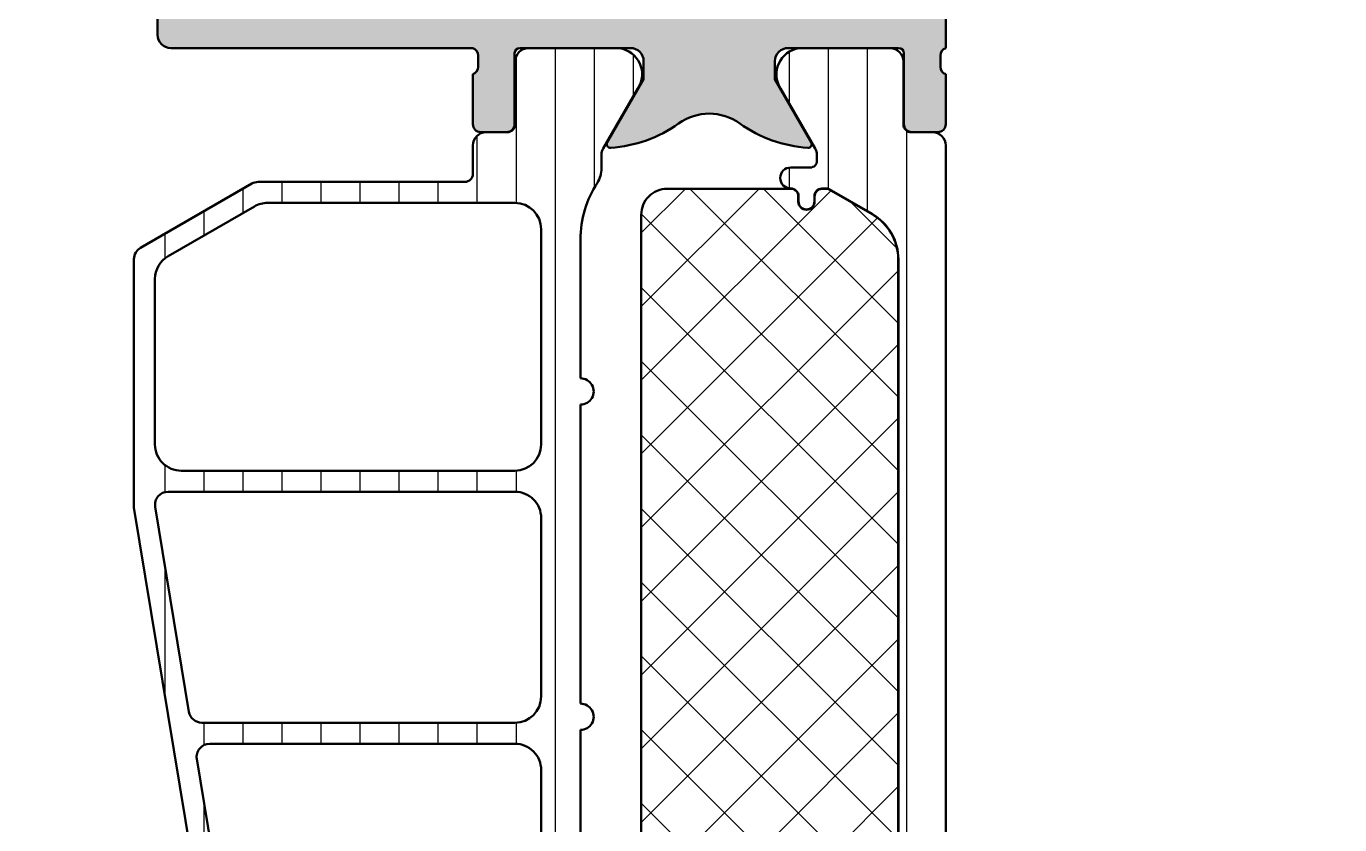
# Model space of a CAD drawing. Extents: x -35 to 15, y 0 to 92.5.
# Drawn here: x -35 to 15, y 30.4 to 60.8 of the extents above; entities that cross this region are included whole.
import ezdxf

# ---------------------------------------------------------------- set-up
doc = ezdxf.new("R2010")
doc.units = 0
for name, color, linetype, lineweight in [('0S-Alu contour', 7, 'Continuous', 50), ('0S-Alu hatch', 252, 'Continuous', 25), ('0S-Plastic contour', 254, 'Continuous', 50), ('0S-Plastic hatch', 253, 'Continuous', 25), ('0S-PT contour', 91, 'Continuous', 50), ('0S-PT hatch', 103, 'Continuous', 25)]:
    doc.layers.add(name, color=color, linetype=linetype, lineweight=lineweight)
pattern_1 = [(90, (0, 0), (-1.4859, 0), [])]

# ---------------------------------------------------------------- blocks, each defined once
blk = doc.blocks.new('462800__05CCCE94_CFAA_42D8_934C_9EE58106A11E_')
at = {"layer": '0S-Alu hatch'}
h = blk.add_hatch(color=256, dxfattribs=at)
edge = h.paths.add_edge_path()
edge.add_line((13.49999999999996, 92.5), (-34.50000000000006, 92.5))
edge.add_arc((-34.50000000000006, 92), 0.5, 90, 180)
edge.add_line((-35.00000000000006, 92), (-35.00000000000006, 90.99999999999999))
edge.add_arc((-34.50000000000006, 90.99999999999999), 0.5, 180, 270)
edge.add_line((-34.50000000000006, 90.49999999999999), (-29.2000000000001, 90.49999999999999))
edge.add_ellipse((-29.2000000000001, 89.99999999999999), major_axis=(-0.5, 0), ratio=1, start_angle=180, end_angle=270.0000000000004, ccw=False)
edge.add_line((-28.7000000000001, 89.99999999999999), (-28.7000000000001, 89.49999999999999))
edge.add_ellipse((-29.20000000000011, 89.50000000000001), major_axis=(-0.5000000000000071, 0), ratio=1, start_angle=90, end_angle=180, ccw=False)
edge.add_line((-29.20000000000011, 88.99999999999999), (-29.50000000000011, 88.99999999999999))
edge.add_arc((-29.50000000000011, 88.49999999999997), 0.5, 90, 180)
edge.add_line((-30.00000000000011, 88.49999999999997), (-30.00000000000011, 83.99999999999994))
edge.add_arc((-29.50000000000011, 83.99999999999994), 0.5000000000000036, 180, 270)
edge.add_line((-29.50000000000011, 83.49999999999994), (-28.70000000000009, 83.49999999999994))
edge.add_arc((-28.70000000000009, 83.99999999999994), 0.5, 270, 360)
edge.add_line((-28.20000000000009, 83.99999999999994), (-28.20000000000009, 85.99999999999996))
edge.add_ellipse((-27.70000000000009, 85.99999999999996), major_axis=(-0.5000000000000036, 0), ratio=1, start_angle=270, end_angle=360, ccw=False)
edge.add_line((-27.70000000000009, 86.49999999999996), (-27.20000000000009, 86.49999999999996))
edge.add_arc((-27.20000000000009, 86.99999999999997), 0.5, 270, 360)
edge.add_line((-26.70000000000009, 86.99999999999997), (-26.70000000000009, 89.99999999999999))
edge.add_ellipse((-26.20000000000008, 89.99999999999999), major_axis=(-0.5000000000000071, 0), ratio=1, start_angle=270, end_angle=360, ccw=False)
edge.add_line((-26.20000000000008, 90.49999999999999), (-24.50000000000006, 90.49999999999999))
edge.add_ellipse((-24.50000000000006, 88.99999999999996), major_axis=(-1.500000000000013, 0), ratio=1, start_angle=180, end_angle=269.9999999999999, ccw=False)
edge.add_line((-23.00000000000005, 88.99999999999996), (-23.00000000000005, 62.99999999999979))
edge.add_ellipse((-23.50000000000004, 62.99999999999978), major_axis=(-0.4999999999999965, 0), ratio=1, start_angle=89.9999999999996, end_angle=180, ccw=False)
edge.add_line((-23.50000000000005, 62.49999999999978), (-27.70000000000009, 62.49999999999978))
edge.add_ellipse((-27.70000000000009, 62.99999999999978), major_axis=(-0.4999999999999929, 0), ratio=1, start_angle=0, end_angle=90.0000000000004, ccw=False)
edge.add_line((-28.20000000000009, 62.99999999999979), (-28.20000000000009, 64.9999999999998))
edge.add_arc((-28.70000000000009, 64.9999999999998), 0.5, 0, 90.0000000000004)
edge.add_line((-28.70000000000009, 65.4999999999998), (-29.50000000000011, 65.4999999999998))
edge.add_arc((-29.50000000000011, 64.9999999999998), 0.5, 90, 180)
edge.add_line((-30.00000000000011, 64.9999999999998), (-30.00000000000011, 60.5))
edge.add_arc((-29.50000000000011, 60.5), 0.5, 180, 270)
edge.add_line((-29.50000000000011, 60), (-18.00000000000007, 60))
edge.add_ellipse((-18.10000000000004, 59.71715728752538), major_axis=(-0.2999999999999814, 0), ratio=1, start_angle=180, end_angle=250.528779365515, ccw=False)
edge.add_line((-17.80000000000006, 59.71715728752537), (-17.80000000000006, 59.28284271247461))
edge.add_ellipse((-18.10000000000006, 59.28284271247461), major_axis=(-0.2999999999999971, 0), ratio=1, start_angle=109.4712206344903, end_angle=180, ccw=False)
edge.add_line((-18.00000000000006, 58.99999999999999), (-18.00000000000007, 57.10000000000003))
edge.add_arc((-17.70000000000002, 57.10000000000003), 0.3000000000000398, 180, 270)
edge.add_line((-17.70000000000002, 56.79999999999999), (-16.71000000000011, 56.79999999999999))
edge.add_arc((-16.71000000000011, 57.10000000000003), 0.3000000000000398, 270, 360)
edge.add_line((-16.41000000000007, 57.10000000000003), (-16.41000000000007, 59.79999999999999))
edge.add_ellipse((-16.21000000000006, 59.79999999999999), major_axis=(-0.2000000000000028, 0), ratio=1, start_angle=270, end_angle=360, ccw=False)
edge.add_line((-16.21000000000006, 60), (-12.00000000000006, 60))
edge.add_ellipse((-12.00000000000005, 59.49999999999999), major_axis=(-0.5, 0), ratio=1, start_angle=180, end_angle=270.0000000000008, ccw=False)
edge.add_line((-11.50000000000006, 59.49999999999999), (-11.50000000000006, 58.79999999999999))
edge.add_line((-11.50000000000006, 58.79999999999999), (-12.88149545762243, 56.40717967697243))
edge.add_arc((-12.76188021535176, 56.33811978464828), 0.1381197846482973, 150.0000000000003, 273.7233749421727)
edge.add_arc((-13.0776079073913, 61.18973758213684), 5.000000000000001, 273.7233749421718, 305.6276587366743)
edge.add_ellipse((-9.000000000000052, 55.50000000000001), major_axis=(-1.999999999999987, 0), ratio=1, start_angle=234.3723412633256, end_angle=305.62765873667536, ccw=False)
edge.add_arc((-4.922392092608813, 61.18973758213684), 5, 234.3723412633254, 266.2766250578281)
edge.add_arc((-5.238119784648358, 56.33811978464828), 0.1381197846483037, 266.2766250578284, 389.9999999999982)
edge.add_line((-5.118504542377689, 56.40717967697243), (-6.50000000000006, 58.79999999999999))
edge.add_line((-6.50000000000006, 58.79999999999999), (-6.50000000000006, 59.49999999999999))
edge.add_ellipse((-6.000000000000059, 59.49999999999999), major_axis=(-0.5000000000000009, 0), ratio=1, start_angle=269.9999999999997, end_angle=360, ccw=False)
edge.add_line((-6.000000000000056, 60), (-1.790000000000063, 60))
edge.add_ellipse((-1.790000000000063, 59.8), major_axis=(-0.2000000000000099, 0), ratio=1, start_angle=180, end_angle=269.9999999999999, ccw=False)
edge.add_line((-1.590000000000053, 59.8), (-1.590000000000053, 57.10000000000004))
edge.add_arc((-1.29000000000002, 57.10000000000004), 0.3000000000000327, 180, 270)
edge.add_line((-1.29000000000002, 56.8), (-0.3000000000000966, 56.79999999999999))
edge.add_arc((-0.3000000000000966, 57.10000000000004), 0.3000000000000398, 270, 360)
edge.add_line((-5.68e-14, 57.10000000000004), (-5.68e-14, 59))
edge.add_ellipse((0.0999999999999411, 59.28284271247462), major_axis=(-0.2999999999999987, 0), ratio=1, start_angle=0, end_angle=70.52877936550959, ccw=False)
edge.add_line((-0.2000000000000597, 59.28284271247462), (-0.2000000000000526, 59.71715728752538))
edge.add_ellipse((0.0999999999999482, 59.71715728752537), major_axis=(-0.3000000000000007, 0), ratio=1, start_angle=289.4712206344916, end_angle=360, ccw=False)
edge.add_line((-5.69e-14, 60), (-6.39e-14, 75.49999999999999))
edge.add_ellipse((0.4999999999999313, 75.49999999999999), major_axis=(-0.4999999999999952, 0), ratio=1, start_angle=269.99999999999943, end_angle=360, ccw=False)
edge.add_line((0.4999999999999361, 75.99999999999999), (5.89999999999997, 75.99999999999999))
edge.add_ellipse((5.899999999999972, 75.5), major_axis=(-0.4999999999999858, 0), ratio=1, start_angle=180, end_angle=270.00000000000034, ccw=False)
edge.add_line((6.399999999999963, 75.49999999999999), (6.399999999999963, 73))
edge.add_arc((6.89999999999997, 73.00000000000001), 0.5000000000000071, 180, 270.0000000000008)
edge.add_line((6.899999999999977, 72.5), (8.19999999999996, 72.5))
edge.add_arc((8.19999999999996, 73), 0.5, 270, 360)
edge.add_line((8.69999999999996, 73), (8.69999999999996, 73.5))
edge.add_line((8.69999999999996, 73.5), (7.699999999999967, 73.5))
edge.add_line((7.699999999999967, 73.5), (7.699999999999967, 75))
edge.add_ellipse((8.699999999999944, 75.00000000000003), major_axis=(-0.9999999999999769, 0), ratio=1, start_angle=269.9999999999991, end_angle=360, ccw=False)
edge.add_line((8.69999999999996, 76), (12.69999999999997, 76))
edge.add_ellipse((12.69999999999995, 74.99999999999999), major_axis=(-1.000000000000014, 0), ratio=1, start_angle=180, end_angle=269.999999999999, ccw=False)
edge.add_line((13.69999999999996, 75), (13.69999999999996, 73.5))
edge.add_line((13.69999999999996, 73.5), (12.69999999999996, 73.5))
edge.add_line((12.69999999999996, 73.5), (12.69999999999997, 73))
edge.add_arc((13.19999999999996, 73), 0.5, 180, 270)
edge.add_line((13.19999999999996, 72.5), (14.49999999999997, 72.5))
edge.add_arc((14.49999999999997, 73), 0.5, 270, 360)
edge.add_line((14.99999999999997, 73), (14.99999999999996, 91))
edge.add_arc((13.49999999999996, 91), 1.5, 0, 90)
edge = h.paths.add_edge_path()
edge.add_line((-20.30000000000008, 90.30000000000001), (9.499999999999964, 90.30000000000001))
edge.add_ellipse((9.499999999999957, 89.80000000000003), major_axis=(-0.5, 0), ratio=1, start_angle=180, end_angle=269.9999999999992, ccw=False)
edge.add_line((9.999999999999957, 89.80000000000003), (9.999999999999972, 78.70000000000002))
edge.add_ellipse((9.499999999999972, 78.70000000000002), major_axis=(-0.5, 0), ratio=1, start_angle=90, end_angle=180, ccw=False)
edge.add_line((9.499999999999972, 78.20000000000002), (-1.200000000000059, 78.20000000000002))
edge.add_arc((-1.200000000000059, 77.20000000000002), 1, 90, 180)
edge.add_line((-2.200000000000059, 77.20000000000002), (-2.200000000000059, 62.50000000000001))
edge.add_ellipse((-2.700000000000059, 62.50000000000001), major_axis=(-0.5, 0), ratio=1, start_angle=90, end_angle=180, ccw=False)
edge.add_line((-2.700000000000059, 62.00000000000001), (-20.30000000000006, 62.00000000000001))
edge.add_ellipse((-20.30000000000006, 62.5), major_axis=(-0.5, 0), ratio=1, start_angle=0, end_angle=90, ccw=False)
edge.add_line((-20.80000000000006, 62.5), (-20.80000000000008, 89.80000000000003))
edge.add_ellipse((-20.30000000000008, 89.80000000000003), major_axis=(-0.5, 0), ratio=1, start_angle=270, end_angle=360, ccw=False)
at = {"layer": '0S-Alu contour', "color": 7}
for points in [[(13.49999999999996, 92.5), (-34.50000000000006, 92.5)], [(-35.00000000000006, 92), (-35.00000000000006, 90.99999999999999)], [(14.99999999999997, 73), (14.99999999999996, 91)], [(-34.50000000000006, 90.49999999999999), (-29.2000000000001, 90.49999999999999)], [(-26.20000000000008, 90.49999999999999), (-24.50000000000006, 90.49999999999999)], [(-20.30000000000008, 90.30000000000001), (9.499999999999964, 90.30000000000001)], [(-28.7000000000001, 89.99999999999999), (-28.7000000000001, 89.49999999999999)], [(-26.70000000000009, 86.99999999999997), (-26.70000000000009, 89.99999999999999)], [(-20.80000000000006, 62.5), (-20.80000000000008, 89.80000000000003)], [(9.999999999999957, 89.80000000000003), (9.999999999999972, 78.70000000000002)], [(-29.20000000000011, 88.99999999999999), (-29.50000000000011, 88.99999999999999)], [(-23.00000000000005, 88.99999999999996), (-23.00000000000005, 62.99999999999979)], [(-30.00000000000011, 88.49999999999997), (-30.00000000000011, 83.99999999999994)], [(-27.70000000000009, 86.49999999999996), (-27.20000000000009, 86.49999999999996)], [(-28.20000000000009, 83.99999999999994), (-28.20000000000009, 85.99999999999996)], [(-29.50000000000011, 83.49999999999994), (-28.70000000000009, 83.49999999999994)], [(9.499999999999972, 78.20000000000002), (-1.200000000000059, 78.20000000000002)], [(-2.200000000000059, 77.20000000000002), (-2.200000000000059, 62.50000000000001)], [(0.4999999999999361, 75.99999999999999), (5.89999999999997, 75.99999999999999)], [(8.69999999999996, 76), (12.69999999999997, 76)], [(-5.69e-14, 60), (-6.39e-14, 75.49999999999999)], [(6.399999999999963, 75.49999999999999), (6.399999999999963, 73)], [(8.69999999999996, 73), (8.69999999999996, 73.5), (7.699999999999967, 73.5), (7.699999999999967, 75)], [(13.69999999999996, 75), (13.69999999999996, 73.5), (12.69999999999996, 73.5), (12.69999999999997, 73)], [(6.899999999999977, 72.5), (8.19999999999996, 72.5)], [(13.19999999999996, 72.5), (14.49999999999997, 72.5)], [(-28.70000000000009, 65.4999999999998), (-29.50000000000011, 65.4999999999998)], [(-30.00000000000011, 64.9999999999998), (-30.00000000000011, 60.5)], [(-28.20000000000009, 62.99999999999979), (-28.20000000000009, 64.9999999999998)], [(-23.50000000000005, 62.49999999999978), (-27.70000000000009, 62.49999999999978)], [(-2.700000000000059, 62.00000000000001), (-20.30000000000006, 62.00000000000001)], [(-29.50000000000011, 60), (-18.00000000000007, 60)], [(-17.80000000000006, 59.71715728752537), (-17.80000000000006, 59.28284271247461)], [(-16.41000000000007, 57.10000000000003), (-16.41000000000007, 59.79999999999999)], [(-16.21000000000006, 60), (-12.00000000000006, 60)], [(-6.000000000000056, 60), (-1.790000000000063, 60)], [(-1.590000000000053, 59.8), (-1.590000000000053, 57.10000000000004)], [(-0.2000000000000597, 59.28284271247462), (-0.2000000000000526, 59.71715728752538)], [(-11.50000000000006, 59.49999999999999), (-11.50000000000006, 58.79999999999999), (-12.88149545762243, 56.40717967697243)], [(-5.118504542377689, 56.40717967697243), (-6.50000000000006, 58.79999999999999), (-6.50000000000006, 59.49999999999999)], [(-18.00000000000006, 58.99999999999999), (-18.00000000000007, 57.10000000000003)], [(-5.68e-14, 57.10000000000004), (-5.68e-14, 59)], [(-17.70000000000002, 56.79999999999999), (-16.71000000000011, 56.79999999999999)], [(-1.29000000000002, 56.8), (-0.3000000000000966, 56.79999999999999)]]:
    blk.add_lwpolyline(points, dxfattribs=at)
for centre, radius, start, end in [((-34.50000000000006, 92), 0.5, 90, 180), ((13.49999999999996, 91), 1.5, 0, 90), ((-34.50000000000006, 90.99999999999999), 0.5, 180, 270), ((-29.50000000000011, 88.49999999999997), 0.5, 90, 180), ((-27.20000000000009, 86.99999999999997), 0.5, 270, 0), ((-29.50000000000011, 83.99999999999994), 0.5000000000000036, 180, 270), ((-28.70000000000009, 83.99999999999994), 0.5, 270, 0), ((-1.200000000000059, 77.20000000000002), 1, 90, 180), ((6.89999999999997, 73.00000000000001), 0.5000000000000071, 180, 270.0000000000008), ((8.19999999999996, 73), 0.5, 270, 0), ((13.19999999999996, 73), 0.5, 180, 270), ((14.49999999999997, 73), 0.5, 270, 0), ((-29.50000000000011, 64.9999999999998), 0.5, 90, 180), ((-28.70000000000009, 64.9999999999998), 0.5, 0, 90.0000000000004), ((-29.50000000000011, 60.5), 0.5, 180, 270), ((-17.70000000000002, 57.10000000000003), 0.3000000000000398, 180, 270), ((-16.71000000000011, 57.10000000000003), 0.3000000000000398, 270, 0), ((-13.0776079073913, 61.18973758213684), 5.000000000000001, 273.7233749421718, 305.6276587366743), ((-4.922392092608813, 61.18973758213684), 5, 234.3723412633254, 266.2766250578281), ((-1.29000000000002, 57.10000000000004), 0.3000000000000327, 180, 270), ((-0.3000000000000966, 57.10000000000004), 0.3000000000000398, 270, 0), ((-12.76188021535176, 56.33811978464828), 0.1381197846482973, 150.0000000000003, 273.7233749421727), ((-5.238119784648358, 56.33811978464828), 0.1381197846483037, 266.2766250578284, 29.99999999999824)]:
    blk.add_arc(centre, radius, start, end, dxfattribs=at)
at = {"layer": '0S-Alu contour', "color": 7, "extrusion": (0, 0, -1)}
for centre, radius, start, end in [((29.2000000000001, 89.99999999999999), 0.5, 89.99999999999959, 180), ((26.20000000000008, 89.99999999999999), 0.5000000000000071, 0, 90), ((24.50000000000006, 88.99999999999996), 1.500000000000014, 90.00000000000014, 180), ((20.30000000000008, 89.80000000000003), 0.5, 0, 90), ((-9.499999999999957, 89.80000000000003), 0.5, 90.00000000000081, 180), ((29.20000000000011, 89.50000000000001), 0.5000000000000071, 180, 270), ((27.70000000000009, 85.99999999999996), 0.5000000000000036, 0, 90), ((-9.499999999999972, 78.70000000000002), 0.5, 180, 270), ((-0.4999999999999313, 75.49999999999999), 0.4999999999999952, 0, 90.00000000000055), ((-5.899999999999972, 75.5), 0.4999999999999858, 89.99999999999969, 180), ((-8.699999999999944, 75.00000000000003), 0.9999999999999769, 0, 90.0000000000009), ((-12.69999999999995, 74.99999999999999), 1.000000000000014, 90.00000000000102, 180), ((27.70000000000009, 62.99999999999978), 0.4999999999999929, 269.9999999999996, 0), ((23.50000000000004, 62.99999999999978), 0.4999999999999965, 180, 270.0000000000004), ((20.30000000000006, 62.5), 0.5, 270, 0), ((2.700000000000059, 62.50000000000001), 0.5, 180, 270), ((18.10000000000004, 59.71715728752538), 0.2999999999999814, 109.471220634485, 180), ((16.21000000000006, 59.79999999999999), 0.2000000000000028, 0, 90), ((12.00000000000005, 59.49999999999999), 0.5, 89.9999999999992, 180), ((6.000000000000059, 59.49999999999999), 0.5000000000000009, 0, 90.0000000000003), ((1.790000000000063, 59.8), 0.2000000000000099, 90.00000000000011, 180), ((-0.0999999999999482, 59.71715728752537), 0.3000000000000007, 0, 70.52877936550841), ((18.10000000000006, 59.28284271247461), 0.2999999999999971, 180, 250.5287793655097), ((-0.0999999999999411, 59.28284271247462), 0.2999999999999987, 289.4712206344904, 0), ((9.000000000000052, 55.50000000000001), 1.999999999999987, 54.37234126332464, 125.6276587366744)]:
    blk.add_arc(centre, radius, start, end, dxfattribs=at)
blk = doc.blocks.new('284663__1AEB8372_469D_476F_AE2F_F97D68CF037C___D2A7455B_566C_4A73_AF28_99A2875FB948_')
at = {"layer": '0S-Plastic hatch'}
h = blk.add_hatch(dxfattribs=at)
h.set_pattern_fill('ANSI31', color=256, scale=0.4680000000000001, angle=45, style=0)
h.set_pattern_definition(pattern_1)
edge = h.paths.add_edge_path()
edge.add_line((-26.41602540378622, 54.83301302935184), (-30.65000000000161, 52.38852665648457))
edge.add_arc((-30.40000000000163, 51.95551395459233), 0.5000000000000119, 119.9999999999964, 180)
edge.add_line((-30.90000000000164, 51.95551395459233), (-30.90000000000163, 42.50000032745957))
edge.add_line((-30.90000000000163, 42.50000032745957), (-26.53802629929096, 16.03735987648124))
edge.add_arc((-25.55134089669013, 16.2000003274594), 0.9999999999999662, 189.3601908019133, 270.0000000000022)
edge.add_line((-25.55134089669009, 15.20000032745944), (-18.50000000000158, 15.20000032745904))
edge.add_ellipse((-18.50000000000161, 14.70000032745903), major_axis=(-0.5, 0), ratio=1, start_angle=180, end_angle=269.99999999999676, ccw=False)
edge.add_line((-18.00000000000161, 14.70000032745903), (-18.00000000000196, 13.70999464854358))
edge.add_arc((-17.50000267891084, 13.70999464854341), 0.4999973210911151, 180, 270.0003069820262)
edge.add_line((-17.50000000000165, 13.20999732745947), (-16.68966866666831, 13.20999732745947))
edge.add_ellipse((-16.68966866666831, 12.90999732745948), major_axis=(-0.2999999999999954, 0), ratio=1, start_angle=180, end_angle=270.00000000000136, ccw=False)
edge.add_line((-16.38966866666831, 12.90999732745948), (-16.39000061706533, 10.50999894452317))
edge.add_arc((-15.89000463962672, 10.50999630489809), 0.4999959774455833, 179.9996975182267, 270.0003024811859)
edge.add_line((-15.89000200000165, 10.01000032745948), (-12.41346050190217, 10.01000032745948))
edge.add_arc((-12.55577115089352, 10.99981840218233), 0.9999960709244732, 278.1816080518995, 392.7270160998403)
edge.add_line((-11.71451850190218, 11.54045332745947), (-13.03303535120643, 13.8241918141199))
edge.add_ellipse((-12.60002263447601, 14.07419178841946), major_axis=(-0.5000000000000493, 0), ratio=1, start_angle=-0.005743823234126921, end_angle=29.999996599342808, ccw=False)
edge.add_line((-13.10002263196361, 14.07424191273291), (-13.09998139990972, 14.48553984939733))
edge.add_arc((-14.09998139493406, 14.48564009801294), 1.000000000049231, 359.9942561774004, 392.8769623310677)
edge.add_ellipse((-9.903592305208363, 17.19801311031487), major_axis=(-3.996663761925626, 0), ratio=1, start_angle=0, end_angle=32.87696233020688, ccw=False)
edge.add_line((-13.90025606713399, 17.19801311031486), (-13.90025606713392, 22.10243503515542))
edge.add_arc((-13.90025606713398, 22.60243503515543), 0.5, 270.0000000000065, 450.0000000000065)
edge.add_line((-13.90025606713403, 23.10243503515542), (-13.90025606713376, 34.02662769521251))
edge.add_arc((-13.90025606713398, 34.5266276952125), 0.5, 270.0000000000244, 450.0000000000244)
edge.add_line((-13.90025606713419, 35.02662769521251), (-13.90025606713361, 46.41843533512658))
edge.add_arc((-13.90025606713398, 46.91843533512658), 0.5, 270.0000000000423, 450.0000000000423)
edge.add_line((-13.90025606713434, 47.41843533512658), (-13.90025606713352, 52.70159403326696))
edge.add_ellipse((-9.903592306234845, 52.70159401701856), major_axis=(-3.996663760898677, 0), ratio=1, start_angle=327.1289949727641, end_angle=360, ccw=False)
edge.add_arc((-14.10026340410663, 55.41353068128007), 1.000000003522369, 327.12899613396, 359.9988257753346)
edge.add_line((-13.10026340079426, 55.41351018719343), (-13.10025093800287, 55.92406206816498))
edge.add_ellipse((-12.60025275569458, 55.92541028480305), major_axis=(-0.4999999999996981, 0), ratio=1, start_angle=-29.999996599349515, end_angle=0.1544944336769163, ccw=False)
edge.add_line((-13.03326547242467, 56.1754102591025), (-11.71451850190218, 58.45954732745945))
edge.add_arc((-12.55577115089353, 59.0001822527366), 0.9999960709244797, 327.2729839001599, 441.8183919481008)
edge.add_line((-12.41346050190218, 59.99000032745946), (-15.8900020000016, 59.99000032745946))
edge.add_arc((-15.89000463962668, 59.49000435002081), 0.4999959774456188, 89.99969751881291, 180.0003024817733)
edge.add_line((-16.39000061706533, 59.49000171039061), (-16.38966866666832, 57.09000332745945))
edge.add_ellipse((-16.6896686666683, 57.09000332745945), major_axis=(-0.2999999999999864, 0), ratio=1, start_angle=90, end_angle=180, ccw=False)
edge.add_line((-16.6896686666683, 56.79000332745947), (-17.50000000000165, 56.79000332745943))
edge.add_arc((-17.50000267891086, 56.29000600637555), 0.4999973210910512, 89.99969301797218, 180)
edge.add_line((-18.00000000000191, 56.29000600637555), (-18.0000000000016, 55.20000032745955))
edge.add_ellipse((-18.30000000000173, 55.20000032745956), major_axis=(-0.300000000000125, 0), ratio=1, start_angle=89.99999999999062, end_angle=180, ccw=False)
edge.add_line((-18.30000000000177, 54.90000032745943), (-26.16602540378628, 54.90000032745943))
edge.add_arc((-26.16602540378662, 54.40000032745963), 0.4999999999997869, 89.99999999996092, 119.9999999999614)
edge = h.paths.add_edge_path()
edge.add_line((-29.60000000000191, 52.07098400843133), (-26.31769145362632, 53.96602573124473))
edge.add_ellipse((-25.81769145362627, 53.10000032745939), major_axis=(-1.00000000000081, 0), ratio=1, start_angle=269.9999999999768, end_angle=299.9999999999766, ccw=False)
edge.add_line((-25.81769145362586, 54.1000003274602), (-16.40025606713398, 54.1000003274602))
edge.add_ellipse((-16.40025606713404, 53.10000032746014), major_axis=(-1.000000000000056, 0), ratio=1, start_angle=180, end_angle=269.99999999999653, ccw=False)
edge.add_line((-15.40025606713397, 53.10000032746009), (-15.40025606713397, 44.90000032746038))
edge.add_ellipse((-16.40025606713398, 44.90000032746038), major_axis=(-1, 0), ratio=1, start_angle=90, end_angle=180, ccw=False)
edge.add_line((-16.40025606713398, 43.90000032746038), (-29.10000000000191, 43.90000032746038))
edge.add_ellipse((-29.10000000000224, 44.90000032746051), major_axis=(-1.000000000000127, 0), ratio=1, start_angle=0, end_angle=90.0000000000187, ccw=False)
edge.add_line((-30.10000000000236, 44.90000032746015), (-30.10000000000236, 51.20495860464636))
edge.add_ellipse((-29.10000000000188, 51.20495860464636), major_axis=(-1.000000000000477, 0), ratio=1, start_angle=299.9999999999859, end_angle=360, ccw=False)
edge = h.paths.add_edge_path()
edge.add_line((-29.59894096789476, 43.10000032746031), (-16.40025606713443, 43.10000032746031))
edge.add_ellipse((-16.40025606713437, 42.10000032746036), major_axis=(-0.999999999999943, 0), ratio=1, start_angle=180, end_angle=270.00000000000324, ccw=False)
edge.add_line((-15.40025606713443, 42.10000032746043), (-15.40025606713397, 35.30000032746031))
edge.add_ellipse((-16.40025606713404, 35.30000032746031), major_axis=(-1.000000000000063, 0), ratio=1, start_angle=90.00000000000358, end_angle=180, ccw=False)
edge.add_line((-16.40025606713398, 34.30000032746025), (-28.31322668218054, 34.30000032746014))
edge.add_ellipse((-28.31322668218075, 34.80000032746016), major_axis=(-0.5000000000000293, 0), ratio=1, start_angle=9.36019080191761, end_angle=90.0000000000245, ccw=False)
edge.add_line((-28.8065693834812, 34.71868010197104), (-30.09228366919542, 42.51868010197133))
edge.add_ellipse((-29.59894096789493, 42.60000032746027), major_axis=(-0.5000000000000427, 0), ratio=1, start_angle=-90.0000000000191, end_angle=9.360190801895726, ccw=False)
edge = h.paths.add_edge_path()
edge.add_line((-28.01652338547701, 33.50000032746006), (-16.40025606713398, 33.50000032746029))
edge.add_ellipse((-16.40025606713391, 32.50000032746036), major_axis=(-0.999999999999936, 0), ratio=1, start_angle=180, end_angle=270.00000000000364, ccw=False)
edge.add_line((-15.40025606713397, 32.5000003274604), (-15.40025606713397, 25.70000032746036))
edge.add_ellipse((-16.40025606713399, 25.70000032746036), major_axis=(-1.000000000000014, 0), ratio=1, start_angle=90.00000000000063, end_angle=180, ccw=False)
edge.add_line((-16.40025606713398, 24.70000032746034), (-26.73080909976234, 24.70000032746023))
edge.add_ellipse((-26.7308090997624, 25.2000003274609), major_axis=(-0.5000000000006667, 0), ratio=1, start_angle=9.360190801940007, end_angle=90.00000000000728, ccw=False)
edge.add_line((-27.22415180106346, 25.11868010197148), (-28.50986608677722, 32.91868010197097))
edge.add_ellipse((-28.0165233854769, 33.00000032746016), major_axis=(-0.4999999999999077, 0), ratio=1, start_angle=-89.99999999998732, end_angle=9.360190801927217, ccw=False)
edge = h.paths.add_edge_path()
edge.add_ellipse((-26.43410580305954, 23.40000032746019), major_axis=(-0.4999999999999716, 0), ratio=1, start_angle=-89.9999999999788, end_angle=9.36019080191852, ccw=False)
edge.add_line((-26.43410580305972, 23.90000032746016), (-16.40025606713443, 23.90000032746027))
edge.add_ellipse((-16.40025606713448, 22.90000032746022), major_axis=(-1.000000000000049, 0), ratio=1, start_angle=180, end_angle=269.99999999999716, ccw=False)
edge.add_line((-15.40025606713443, 22.90000032746016), (-15.40025606713398, 17.70000032746034))
edge.add_ellipse((-16.40025606713398, 17.70000032746034), major_axis=(-1, 0), ratio=1, start_angle=90.00000000000023, end_angle=180, ccw=False)
edge.add_line((-16.40025606713398, 16.70000032746034), (-24.13913912611425, 16.70000032746023))
edge.add_ellipse((-24.1391391261141, 18.70000032745991), major_axis=(-1.999999999999687, 0), ratio=1, start_angle=9.360190801910392, end_angle=89.99999999999591, ccw=False)
edge.add_line((-26.11250993131553, 18.37471942550374), (-26.92744850435993, 23.31868010197107))
at = {"layer": '0S-Alu contour', "color": 7}
for points in [[(-25.81769145362586, 54.1000003274602), (-16.40025606713398, 54.1000003274602)], [(-29.60000000000191, 52.07098400843133), (-26.31769145362632, 53.96602573124473)], [(-15.40025606713397, 53.10000032746009), (-15.40025606713397, 44.90000032746038)], [(-30.10000000000236, 44.90000032746015), (-30.10000000000236, 51.20495860464636)], [(-16.40025606713398, 43.90000032746038), (-29.10000000000191, 43.90000032746038)], [(-29.59894096789476, 43.10000032746031), (-16.40025606713443, 43.10000032746031)], [(-28.8065693834812, 34.71868010197104), (-30.09228366919542, 42.51868010197133)], [(-15.40025606713443, 42.10000032746043), (-15.40025606713397, 35.30000032746031)], [(-16.40025606713398, 34.30000032746025), (-28.31322668218054, 34.30000032746014)], [(-28.01652338547701, 33.50000032746006), (-16.40025606713398, 33.50000032746029)], [(-27.22415180106346, 25.11868010197148), (-28.50986608677722, 32.91868010197097)], [(-15.40025606713397, 32.5000003274604), (-15.40025606713397, 25.70000032746036)], [(-16.40025606713398, 24.70000032746034), (-26.73080909976234, 24.70000032746023)], [(-26.43410580305972, 23.90000032746016), (-16.40025606713443, 23.90000032746027)], [(-26.11250993131553, 18.37471942550374), (-26.92744850435993, 23.31868010197107)], [(-15.40025606713443, 22.90000032746016), (-15.40025606713398, 17.70000032746034)], [(-16.40025606713398, 16.70000032746034), (-24.13913912611425, 16.70000032746023)]]:
    blk.add_lwpolyline(points, dxfattribs=at)
at = {"layer": '0S-Alu contour', "color": 7, "extrusion": (0, 0, -1)}
for centre, radius, start, end in [((25.81769145362627, 53.10000032745939), 1.00000000000081, 60.00000000002345, 90.0000000000232), ((16.40025606713404, 53.10000032746014), 1.000000000000056, 90.00000000000345, 180), ((29.10000000000188, 51.20495860464636), 1.000000000000477, 0, 60.0000000000141), ((29.10000000000224, 44.90000032746051), 1.000000000000127, 269.9999999999813, 0), ((16.40025606713398, 44.90000032746038), 1, 180, 270), ((29.59894096789493, 42.60000032746027), 0.5000000000000427, 350.6398091981043, 90.00000000001913), ((16.40025606713437, 42.10000032746036), 0.999999999999943, 89.99999999999675, 180), ((16.40025606713404, 35.30000032746031), 1.000000000000063, 180, 269.9999999999964), ((28.31322668218075, 34.80000032746016), 0.5000000000000293, 269.9999999999755, 350.6398091980824), ((28.0165233854769, 33.00000032746016), 0.4999999999999077, 350.6398091980728, 89.99999999998738), ((16.40025606713391, 32.50000032746036), 0.999999999999936, 89.99999999999633, 180), ((16.40025606713399, 25.70000032746036), 1.000000000000014, 180, 269.9999999999994), ((26.7308090997624, 25.2000003274609), 0.5000000000006667, 269.9999999999927, 350.63980919806), ((26.43410580305954, 23.40000032746019), 0.4999999999999716, 350.6398091980815, 89.99999999997883), ((16.40025606713448, 22.90000032746022), 1.000000000000049, 90.00000000000286, 180), ((24.1391391261141, 18.70000032745991), 1.999999999999687, 270.0000000000041, 350.6398091980896), ((16.40025606713398, 17.70000032746034), 1, 180, 269.9999999999998)]:
    blk.add_arc(centre, radius, start, end, dxfattribs=at)
at = {"layer": '0S-Plastic contour', "color": 7}
for points in [[(-12.41346050190218, 59.99000032745946), (-15.8900020000016, 59.99000032745946)], [(-16.39000061706533, 59.49000171039061), (-16.38966866666832, 57.09000332745945)], [(-13.03326547242467, 56.1754102591025), (-11.71451850190218, 58.45954732745945)], [(-16.6896686666683, 56.79000332745947), (-17.50000000000165, 56.79000332745943)], [(-18.00000000000191, 56.29000600637555), (-18.0000000000016, 55.20000032745955)], [(-13.10026340079426, 55.41351018719343), (-13.10025093800287, 55.92406206816498)], [(-26.41602540378622, 54.83301302935184), (-30.65000000000161, 52.38852665648457)], [(-18.30000000000177, 54.90000032745943), (-26.16602540378628, 54.90000032745943)], [(-13.90025606713434, 47.41843533512658), (-13.90025606713352, 52.70159403326696)], [(-30.90000000000164, 51.95551395459233), (-30.90000000000163, 42.50000032745957), (-26.53802629929096, 16.03735987648124)], [(-13.90025606713419, 35.02662769521251), (-13.90025606713361, 46.41843533512658)], [(-13.90025606713403, 23.10243503515542), (-13.90025606713376, 34.02662769521251)], [(-13.90025606713399, 17.19801311031486), (-13.90025606713392, 22.10243503515542)], [(-25.55134089669009, 15.20000032745944), (-18.50000000000158, 15.20000032745904)], [(-18.00000000000161, 14.70000032745903), (-18.00000000000196, 13.70999464854358)], [(-13.10002263196361, 14.07424191273291), (-13.09998139990972, 14.48553984939733)], [(-11.71451850190218, 11.54045332745947), (-13.03303535120643, 13.8241918141199)], [(-17.50000000000165, 13.20999732745947), (-16.68966866666831, 13.20999732745947)], [(-16.38966866666831, 12.90999732745948), (-16.39000061706533, 10.50999894452317)], [(-15.89000200000165, 10.01000032745948), (-12.41346050190217, 10.01000032745948)]]:
    blk.add_lwpolyline(points, dxfattribs=at)
for centre, radius, start, end in [((-15.89000463962668, 59.49000435002081), 0.4999959774456188, 89.99969751881291, 180.0003024817733), ((-12.55577115089353, 59.0001822527366), 0.9999960709244797, 327.2729839001599, 81.81839194810082), ((-17.50000267891086, 56.29000600637555), 0.4999973210910512, 89.99969301797218, 180), ((-14.10026340410663, 55.41353068128007), 1.000000003522369, 327.12899613396, 359.9988257753346), ((-26.16602540378662, 54.40000032745963), 0.4999999999997869, 89.99999999996092, 119.9999999999614), ((-30.40000000000163, 51.95551395459233), 0.5000000000000119, 119.9999999999964, 180), ((-13.90025606713398, 46.91843533512658), 0.5, 270.0000000000423, 90.00000000004233), ((-13.90025606713398, 34.5266276952125), 0.5, 270.0000000000244, 90.00000000002441), ((-13.90025606713398, 22.60243503515543), 0.5, 270.0000000000065, 90.00000000000651), ((-25.55134089669013, 16.2000003274594), 0.9999999999999662, 189.3601908019133, 270.0000000000022), ((-14.09998139493406, 14.48564009801294), 1.000000000049231, 359.9942561774004, 32.8769623310677), ((-17.50000267891084, 13.70999464854341), 0.4999973210911151, 180, 270.0003069820262), ((-12.55577115089352, 10.99981840218233), 0.9999960709244732, 278.1816080518995, 32.72701609984035), ((-15.89000463962672, 10.50999630489809), 0.4999959774455833, 179.9996975182267, 270.0003024811859)]:
    blk.add_arc(centre, radius, start, end, dxfattribs=at)
at = {"layer": '0S-Plastic contour', "color": 7, "extrusion": (0, 0, -1)}
for centre, radius, start, end in [((16.6896686666683, 57.09000332745945), 0.2999999999999865, 180, 270), ((12.60025275569458, 55.92541028480305), 0.4999999999996981, 359.8455055663231, 29.99999659934946), ((18.30000000000173, 55.20000032745956), 0.300000000000125, 180, 270.0000000000094), ((9.903592306234845, 52.70159401701856), 3.996663760898677, 0, 32.8710050272359), ((9.903592305208363, 17.19801311031487), 3.996663761925626, 327.1230376697931, 0), ((18.50000000000161, 14.70000032745903), 0.5, 90.00000000000325, 180), ((12.60002263447601, 14.07419178841946), 0.5000000000000493, 330.0000034006572, 0.0057438232341285), ((16.68966866666831, 12.90999732745948), 0.2999999999999954, 89.99999999999864, 180)]:
    blk.add_arc(centre, radius, start, end, dxfattribs=at)
blk = doc.blocks.new('442580__57B55AE6_17EA_4252_8D6D_56E8B625076F_')
at = {"layer": '0S-PT hatch'}
h = blk.add_hatch(dxfattribs=at)
h.set_pattern_fill('ANSI37', color=256, scale=0.625, angle=90, style=0)
h.set_pattern_definition([(135, (0, 0), (-1.403165018917055, -1.403165018917055), []), (225, (0, 0), (1.403165018917055, -1.403165018917055), [])])
edge = h.paths.add_edge_path()
edge.add_line((-5.900406639392727, 54.6402033196955), (-10.59999999998436, 54.64020331974261))
edge.add_arc((-10.60000000000167, 53.65020331974264), 0.9899999999999806, 89.99999999899825, 180)
edge.add_line((-11.59000000000165, 53.65020331974264), (-11.59000000000165, 16.34979668030452))
edge.add_arc((-10.60000000000164, 16.34979668030453), 0.990000000000009, 180, 269.9999999999998)
edge.add_line((-10.60000000000165, 15.35979668030452), (-5.898924785626061, 15.35979668030452))
edge.add_arc((-5.898924785626064, 15.64979668030453), 0.2900000000000062, 270.0000000000007, 360)
edge.add_line((-5.608924785626058, 15.64979668030453), (-5.608924785626065, 15.85036747559077))
edge.add_ellipse((-5.299495580912299, 15.85036747559077), major_axis=(-0.3094292047137657, 0), ratio=1, start_angle=180, end_angle=360, ccw=False)
edge.add_line((-4.990066376198534, 15.85036747559077), (-4.990066376198534, 15.64979668030453))
edge.add_arc((-4.700066376198538, 15.64979668030455), 0.2900000000000062, 180, 266.5483281938031)
edge.add_line((-4.717526291673429, 15.36032275859205), (-4.53498719054119, 15.36032275859205))
edge.add_arc((-4.534987190541201, 15.55032275859203), 0.1899999999999835, 270.0000000000032, 300.0000000000034)
edge.add_line((-4.4399871905412, 15.385777931873), (-2.805000000001662, 16.32973822645257))
edge.add_arc((-3.800000000001638, 18.05312877998362), 1.989999999999984, 299.9999999999992, 360)
edge.add_line((-1.810000000001654, 18.05312877998362), (-1.810000000001657, 51.94646458067262))
edge.add_arc((-3.800000000001645, 51.94646458067263), 1.98999999999998, 0, 60.00000000000008)
edge.add_line((-2.805000000001657, 53.66985513420365), (-4.439987190541206, 54.61381542878322))
edge.add_arc((-4.534987190541198, 54.44927060206423), 0.1899999999999477, 59.99999999999376, 89.99999999999253)
edge.add_line((-4.534987190541173, 54.63927060206418), (-4.717526291673312, 54.63927060206418))
edge.add_arc((-4.700066376198535, 54.34979668035168), 0.2900000000000009, 93.45167180617455, 180)
edge.add_line((-4.990066376198535, 54.34979668035168), (-4.990066376198537, 54.14922588506545))
edge.add_ellipse((-5.300033188100101, 54.14922588506545), major_axis=(-0.3099668119015639, 0), ratio=1, start_angle=0, end_angle=180, ccw=False)
edge.add_line((-5.610000000001665, 54.14922588506545), (-5.610000000001662, 54.3497966803045))
edge.add_arc((-5.900406639392681, 54.34979668030448), 0.2904066393910156, 0, 90.00000000000911)
at = {"layer": '0S-PT contour', "color": 7}
for points in [[(-5.900406639392727, 54.6402033196955), (-10.59999999998436, 54.64020331974261)], [(-4.534987190541173, 54.63927060206418), (-4.717526291673312, 54.63927060206418)], [(-2.805000000001657, 53.66985513420365), (-4.439987190541206, 54.61381542878322)], [(-5.610000000001665, 54.14922588506545), (-5.610000000001662, 54.3497966803045)], [(-4.990066376198535, 54.34979668035168), (-4.990066376198537, 54.14922588506545)], [(-11.59000000000165, 53.65020331974264), (-11.59000000000165, 16.34979668030452)], [(-1.810000000001654, 18.05312877998362), (-1.810000000001657, 51.94646458067262)], [(-4.4399871905412, 15.385777931873), (-2.805000000001662, 16.32973822645257)], [(-5.608924785626058, 15.64979668030453), (-5.608924785626065, 15.85036747559077)], [(-4.990066376198534, 15.85036747559077), (-4.990066376198534, 15.64979668030453)], [(-10.60000000000165, 15.35979668030452), (-5.898924785626061, 15.35979668030452)], [(-4.717526291673429, 15.36032275859205), (-4.53498719054119, 15.36032275859205)]]:
    blk.add_lwpolyline(points, dxfattribs=at)
for centre, radius, start, end in [((-10.60000000000167, 53.65020331974264), 0.9899999999999806, 89.99999999899825, 180), ((-5.900406639392681, 54.34979668030448), 0.2904066393910156, 0, 90.00000000000911), ((-4.700066376198535, 54.34979668035168), 0.2900000000000009, 93.45167180617455, 180), ((-4.534987190541198, 54.44927060206423), 0.1899999999999477, 59.99999999999376, 89.99999999999253), ((-3.800000000001645, 51.94646458067263), 1.98999999999998, 0, 60.00000000000008), ((-3.800000000001638, 18.05312877998362), 1.989999999999984, 299.9999999999992, 0), ((-10.60000000000164, 16.34979668030453), 0.990000000000009, 180, 269.9999999999998), ((-5.898924785626064, 15.64979668030453), 0.2900000000000062, 270.0000000000007, 0), ((-4.700066376198538, 15.64979668030455), 0.2900000000000062, 180, 266.5483281938031), ((-4.534987190541201, 15.55032275859203), 0.1899999999999835, 270.0000000000032, 300.0000000000034)]:
    blk.add_arc(centre, radius, start, end, dxfattribs=at)
at = {"layer": '0S-PT contour', "color": 7, "extrusion": (0, 0, -1)}
for centre, radius, start, end in [((5.300033188100101, 54.14922588506545), 0.3099668119015639, 180, 0), ((5.299495580912299, 15.85036747559077), 0.3094292047137657, 0, 180)]:
    blk.add_arc(centre, radius, start, end, dxfattribs=at)
blk = doc.blocks.new('284663__CA946B3A_E1BD_4149_A0D8_A46C3E725B74___AF56724F_57B2_4913_B7A5_570DFFD41850_')
at = {"layer": '0S-Plastic hatch'}
h = blk.add_hatch(dxfattribs=at)
h.set_pattern_fill('ANSI31', color=256, scale=0.4680000000000001, angle=45, style=0)
h.set_pattern_definition(pattern_1)
edge = h.paths.add_edge_path()
edge.add_arc((-0.4999973210924651, 56.29000567891639), 0.4999973210907882, 0, 90.00030698202619)
edge.add_line((-0.5000000000016627, 56.790003), (-1.310331333334993, 56.79000300000001))
edge.add_ellipse((-1.310331333335004, 57.090003), major_axis=(-0.29999999999999, 0), ratio=1, start_angle=0, end_angle=90.00000000000222, ccw=False)
edge.add_line((-1.610331333334997, 57.09000300000001), (-1.609999382937971, 59.4900013829363))
edge.add_arc((-2.109995360376608, 59.49000402256137), 0.4999959774456046, 359.9996975182267, 450.0003024811858)
edge.add_line((-2.10999800000168, 59.99000000000001), (-5.586539498101121, 59.99000000000001))
edge.add_arc((-5.444228849109777, 59.00018192527714), 0.9999960709244868, 98.18160805189913, 212.7270160998399)
edge.add_line((-6.285481498101139, 58.459547), (-4.966964648796885, 56.17580851333959))
edge.add_ellipse((-5.399977365527261, 55.92580853904004), major_axis=(-0.4999999999999959, 0), ratio=1, start_angle=179.9942561767025, end_angle=209.999996599344, ccw=False)
edge.add_line((-4.89997736803971, 55.92575841472603), (-4.900000000011061, 55.70000000006473))
edge.add_ellipse((-5.150000000028542, 55.7000000000647), major_axis=(-0.2500000000174811, 0), ratio=1, start_angle=89.9999999999988, end_angle=180, ccw=False)
edge.add_line((-5.150000000028548, 55.45000000004723), (-5.900406639392642, 55.45000000004717))
edge.add_arc((-5.900406639392642, 55.05074092693041), 0.3992590731167596, 90, 270)
edge.add_ellipse((-5.900406639392625, 54.35000000004709), major_axis=(-0.3014818537665604, 0), ratio=1, start_angle=180, end_angle=270.00000000000324, ccw=False)
edge.add_line((-5.598924785626063, 54.35000000004708), (-5.59892478562606, 54.14942920476093))
edge.add_arc((-5.299495580912299, 54.14942920476097), 0.2994292047137605, 180, 360)
edge.add_line((-5.000066376198539, 54.14942920476097), (-5.000066376198535, 54.35000000004723))
edge.add_ellipse((-4.700066376198567, 54.35000000004721), major_axis=(-0.2999999999999687, 0), ratio=1, start_angle=273.39363927145564, end_angle=360, ccw=False)
edge.add_line((-4.717825042087003, 54.64947392175968), (-4.534987190541219, 54.64947392175972))
edge.add_ellipse((-4.53498719054111, 54.44947392175967), major_axis=(-0.2000000000000526, 0), ratio=1, start_angle=240.0000000000182, end_angle=270.00000000003104, ccw=False)
edge.add_line((-4.434987190541139, 54.62267900251664), (-2.800000000001624, 53.67871870793692))
edge.add_ellipse((-3.800000000001553, 51.94666790036813), major_axis=(-1.999999999999888, 0), ratio=1, start_angle=180, end_angle=240.0000000000005, ccw=False)
edge.add_line((-1.800000000001659, 51.94666790036813), (-1.800000000001652, 18.05333209967905))
edge.add_ellipse((-3.800000000001645, 18.05333209967909), major_axis=(-1.999999999999993, 0), ratio=1, start_angle=119.9999999999996, end_angle=180, ccw=False)
edge.add_line((-2.80000000000166, 16.32128129211021), (-4.434987190541157, 15.3773209975307))
edge.add_ellipse((-4.534987190541368, 15.5505260782875), major_axis=(-0.2000000000000309, 0), ratio=1, start_angle=90.00000000007122, end_angle=120.00000000006469, ccw=False)
edge.add_line((-4.534987190541119, 15.35052607828747), (-4.717825042087014, 15.35052607828753))
edge.add_ellipse((-4.70006637619859, 15.64999999999997), major_axis=(-0.2999999999999497, 0), ratio=1, start_angle=0, end_angle=86.60636072854658, ccw=False)
edge.add_line((-5.000066376198539, 15.64999999999997), (-5.000066376198535, 15.85057079528623))
edge.add_arc((-5.299495580912299, 15.85057079528623), 0.2994292047137641, 0, 180)
edge.add_line((-5.598924785626063, 15.85057079528623), (-5.59892478562606, 15.64999999999996))
edge.add_ellipse((-5.900406639392588, 15.65000000000007), major_axis=(-0.3014818537665285, 0), ratio=1, start_angle=89.99999999999, end_angle=180, ccw=False)
edge.add_arc((-5.900406639392642, 14.94925907311678), 0.3992590731167524, 90, 270)
edge.add_line((-5.900406639392642, 14.55000000000002), (-5.150000000028512, 14.55))
edge.add_ellipse((-5.150000000028538, 14.29999999998251), major_axis=(-0.2500000000174793, 0), ratio=1, start_angle=180, end_angle=269.99999999999415, ccw=False)
edge.add_line((-4.900000000011058, 14.29999999998251), (-4.899977368039703, 14.07424158527378))
edge.add_ellipse((-5.399977365527268, 14.07419146095998), major_axis=(-0.5000000000000121, 0), ratio=1, start_angle=150.0000034006556, end_angle=180.0057438232342, ccw=False)
edge.add_line((-4.966964648796881, 13.82419148666042), (-6.285481498101141, 11.540453))
edge.add_arc((-5.444228849109794, 10.99981807472285), 0.999996070924473, 147.2729839001596, 261.8183919481005)
edge.add_line((-5.586539498101143, 10.01), (-2.109998000001667, 10.01))
edge.add_arc((-2.109995360376601, 10.50999597743863), 0.4999959774455975, 269.9996975188149, 360.0003024817733)
edge.add_line((-1.609999382937971, 10.50999861706883), (-1.610331333334997, 12.909997))
edge.add_ellipse((-1.310331333334999, 12.909997), major_axis=(-0.2999999999999976, 0), ratio=1, start_angle=270.0000000000001, end_angle=360, ccw=False)
edge.add_line((-1.310331333335, 13.209997), (-0.5000000000016627, 13.209997))
edge.add_arc((-0.4999973210924651, 13.70999432108364), 0.4999973210908168, 269.9996930179738, 360)
edge.add_line((-1.6484e-12, 13.70999432108364), (-1.6769e-12, 56.29000567891639))
at = {"layer": '0S-Plastic contour', "color": 7}
for points in [[(-2.10999800000168, 59.99000000000001), (-5.586539498101121, 59.99000000000001)], [(-1.610331333334997, 57.09000300000001), (-1.609999382937971, 59.4900013829363)], [(-6.285481498101139, 58.459547), (-4.966964648796885, 56.17580851333959)], [(-0.5000000000016627, 56.790003), (-1.310331333334993, 56.79000300000001)], [(-1.6484e-12, 13.70999432108364), (-1.6769e-12, 56.29000567891639)], [(-4.89997736803971, 55.92575841472603), (-4.900000000011061, 55.70000000006473)], [(-5.150000000028548, 55.45000000004723), (-5.900406639392642, 55.45000000004717)], [(-4.717825042087003, 54.64947392175968), (-4.534987190541219, 54.64947392175972)], [(-4.434987190541139, 54.62267900251664), (-2.800000000001624, 53.67871870793692)], [(-5.598924785626063, 54.35000000004708), (-5.59892478562606, 54.14942920476093)], [(-5.000066376198539, 54.14942920476097), (-5.000066376198535, 54.35000000004723)], [(-1.800000000001659, 51.94666790036813), (-1.800000000001652, 18.05333209967905)], [(-2.80000000000166, 16.32128129211021), (-4.434987190541157, 15.3773209975307)], [(-5.598924785626063, 15.85057079528623), (-5.59892478562606, 15.64999999999996)], [(-5.000066376198539, 15.64999999999997), (-5.000066376198535, 15.85057079528623)], [(-4.534987190541119, 15.35052607828747), (-4.717825042087014, 15.35052607828753)], [(-5.900406639392642, 14.55000000000002), (-5.150000000028512, 14.55)], [(-4.900000000011058, 14.29999999998251), (-4.899977368039703, 14.07424158527378)], [(-4.966964648796881, 13.82419148666042), (-6.285481498101141, 11.540453)], [(-1.310331333335, 13.209997), (-0.5000000000016627, 13.209997)], [(-1.609999382937971, 10.50999861706883), (-1.610331333334997, 12.909997)], [(-5.586539498101143, 10.01), (-2.109998000001667, 10.01)]]:
    blk.add_lwpolyline(points, dxfattribs=at)
for centre, radius, start, end in [((-5.444228849109777, 59.00018192527714), 0.9999960709244868, 98.18160805189913, 212.7270160998399), ((-2.109995360376608, 59.49000402256137), 0.4999959774456046, 359.9996975182267, 90.00030248118583), ((-0.4999973210924651, 56.29000567891639), 0.4999973210907882, 0, 90.00030698202619), ((-5.900406639392642, 55.05074092693041), 0.3992590731167596, 90, 270), ((-5.299495580912299, 54.14942920476097), 0.2994292047137605, 180, 0), ((-5.299495580912299, 15.85057079528623), 0.2994292047137641, 0, 180), ((-5.900406639392642, 14.94925907311678), 0.3992590731167524, 90, 270), ((-0.4999973210924651, 13.70999432108364), 0.4999973210908168, 269.9996930179738, 0), ((-5.444228849109794, 10.99981807472285), 0.999996070924473, 147.2729839001596, 261.8183919481005), ((-2.109995360376601, 10.50999597743863), 0.4999959774455975, 269.9996975188149, 0.0003024817733149)]:
    blk.add_arc(centre, radius, start, end, dxfattribs=at)
at = {"layer": '0S-Plastic contour', "color": 7, "extrusion": (0, 0, -1)}
for centre, radius, start, end in [((1.310331333335004, 57.090003), 0.29999999999999, 269.9999999999978, 0), ((5.399977365527261, 55.92580853904004), 0.4999999999999959, 150.000003400656, 180.0057438232976), ((5.150000000028542, 55.7000000000647), 0.2500000000174811, 180, 270.0000000000012), ((5.900406639392625, 54.35000000004709), 0.3014818537665604, 89.99999999999677, 180), ((4.700066376198567, 54.35000000004721), 0.2999999999999687, 0, 86.60636072854435), ((4.53498719054111, 54.44947392175967), 0.2000000000000526, 89.99999999996896, 119.9999999999818), ((3.800000000001553, 51.94666790036813), 1.999999999999888, 119.9999999999995, 180), ((3.800000000001645, 18.05333209967909), 1.999999999999993, 180, 240.0000000000004), ((5.900406639392588, 15.65000000000007), 0.3014818537665285, 180, 270.0000000000101), ((4.70006637619859, 15.64999999999997), 0.2999999999999497, 273.3936392714534, 0), ((4.534987190541368, 15.5505260782875), 0.2000000000000309, 239.9999999999353, 269.9999999999288), ((5.150000000028538, 14.29999999998251), 0.2500000000174793, 90.00000000000587, 180), ((5.399977365527268, 14.07419146095998), 0.5000000000000121, 179.9942561767658, 209.9999965993445), ((1.310331333334999, 12.909997), 0.2999999999999976, 0, 89.99999999999991)]:
    blk.add_arc(centre, radius, start, end, dxfattribs=at)
blk = doc.blocks.new('442580__B120016C_5866_4C24_AE71_36895ED43B4E_')
at = {"layer": '0S-Alu contour', "color": 7}
blk.add_blockref('462800__05CCCE94_CFAA_42D8_934C_9EE58106A11E_', (0, 0), dxfattribs=at)
at = {"layer": '0S-Plastic contour', "color": 7}
for name in ['284663__1AEB8372_469D_476F_AE2F_F97D68CF037C___D2A7455B_566C_4A73_AF28_99A2875FB948_', '284663__CA946B3A_E1BD_4149_A0D8_A46C3E725B74___AF56724F_57B2_4913_B7A5_570DFFD41850_']:
    blk.add_blockref(name, (0, 0), dxfattribs=at)
at = {"layer": '0S-PT contour', "color": 7}
blk.add_blockref('442580__57B55AE6_17EA_4252_8D6D_56E8B625076F_', (0, 0), dxfattribs=at)

msp = doc.modelspace()

# ---------------------------------------------------------------- block references
at = {"layer": '0S-Alu contour', "color": 7}
msp.add_blockref('442580__B120016C_5866_4C24_AE71_36895ED43B4E_', (0, 0), dxfattribs=at)

doc.saveas('drawing.dxf')
